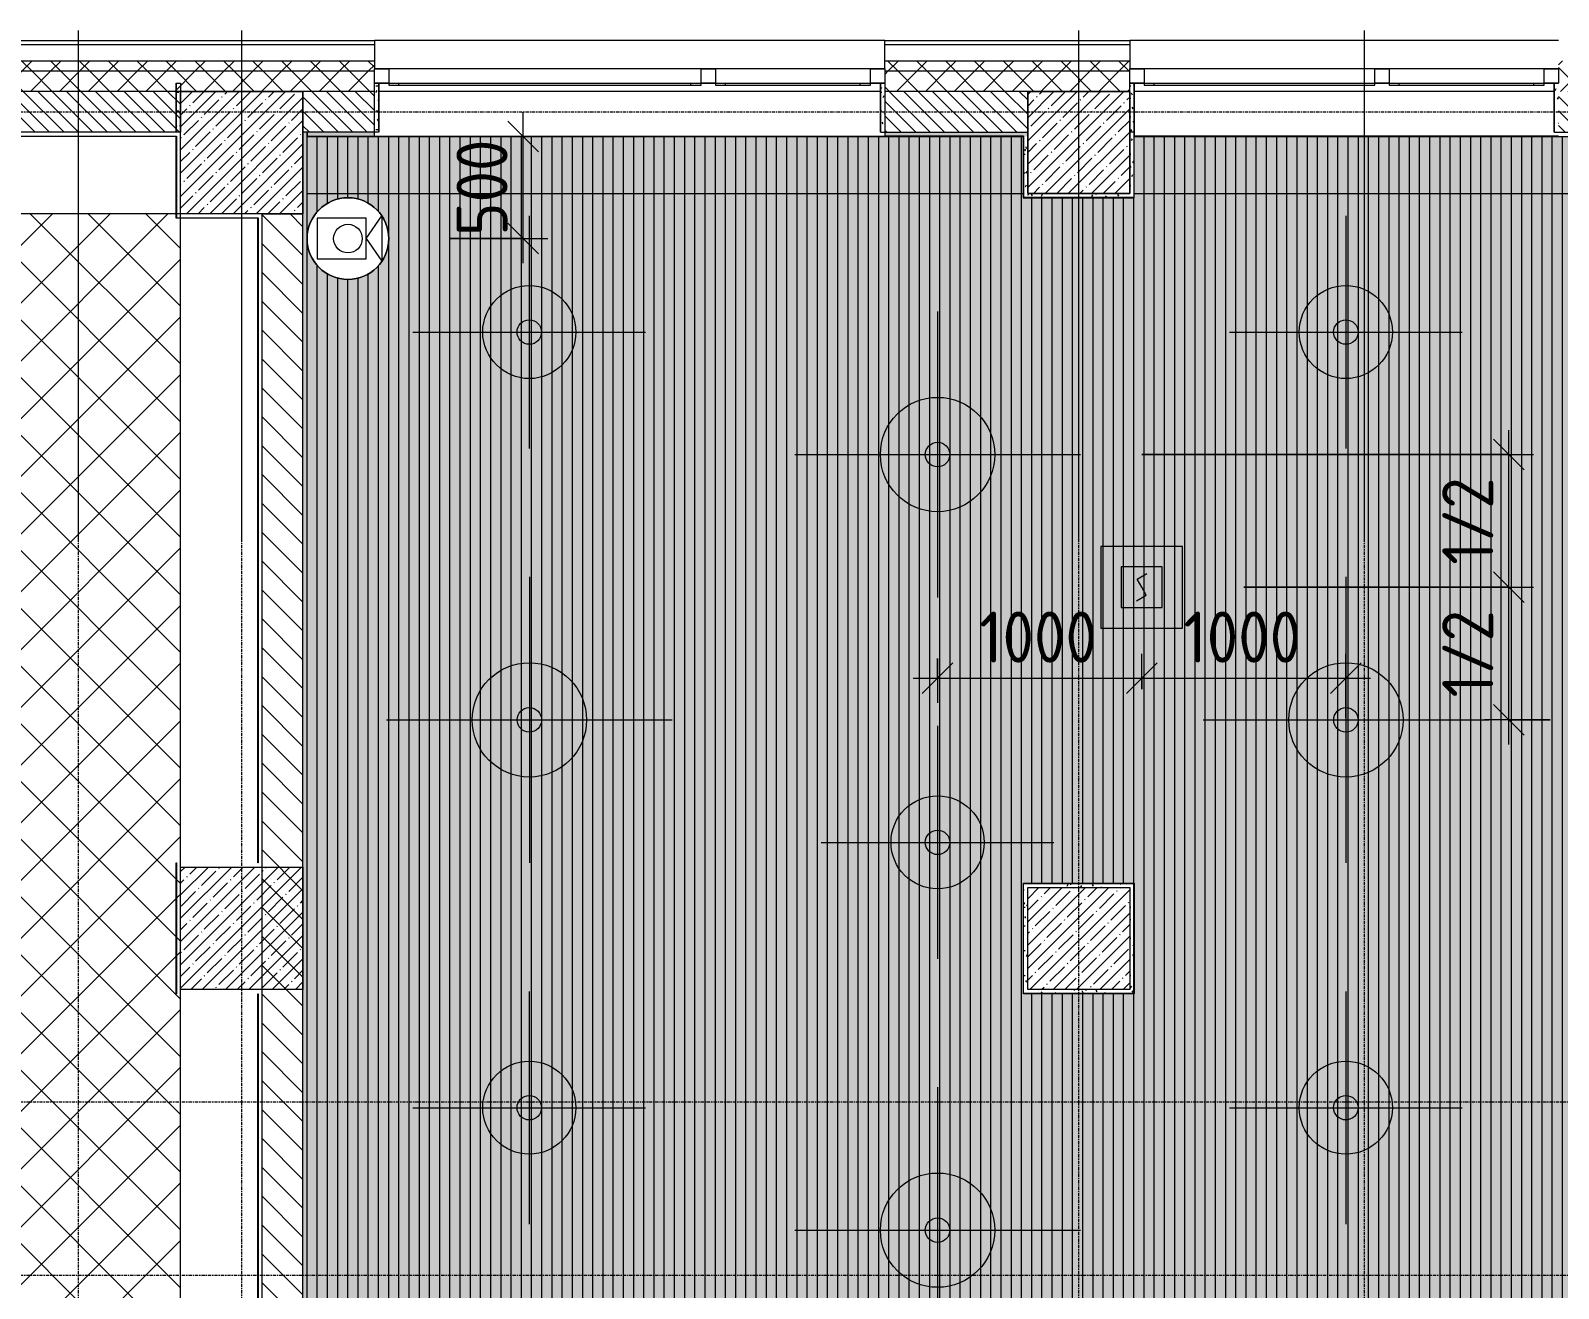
# Model space of a CAD drawing. Header units: millimetres. Extents: x 36059 to 234328, y -8553 to 29000.
# Drawn here: x 65425 to 72910, y 21236 to 27398 of the extents above; entities that cross this region are included whole.
import ezdxf

# ---------------------------------------------------------------- set-up
doc = ezdxf.new("R2010")
doc.units = ezdxf.units.MM
doc.linetypes.add('Осевая', pattern=[31.75, 6.35, -4.7625, 15.875, -4.7625])
for name, color, linetype, lineweight in [('A-ANNO-DIMS', 7, 'Continuous', 9), ('A-ANNO-DIMS-100', 7, 'Continuous', 9), ('A-CLNG-PATT', 7, 'Continuous', 9), ('A-DETL-GENF', 7, 'Continuous', 9), ('A-GLAZ', 7, 'Continuous', 9), ('A-GLAZ-1', 7, 'Continuous', 13), ('A-WALL', 7, 'Continuous', 9), ('I-WALL', 7, 'Continuous', 9), ('Q-SPCQ', 7, 'Continuous', 9), ('S-COLS', 7, 'Continuous', 9), ('Оси', 7, 'Continuous', 9), ('Оси-2', 7, 'Осевая', 9)]:
    doc.layers.add(name, color=color, linetype=linetype, lineweight=lineweight)
for name, color, linetype, lineweight, true_color in [('A-CLNG-1', 7, 'Continuous', 9, 0xeaeaea), ('A-WALL-1', 7, 'Continuous', 9, 0x3c3c3c), ('A-WALL-2', 7, 'Continuous', 9, 0x535353), ('A-WALL-FNSH-1', 7, 'Continuous', 9, 0x3c3c3c), ('E-LITE-EQPM-2', 1, 'Continuous', 9, 0xff0000), ('I-WALL-1', 7, 'Continuous', 9, 0x535353), ('Q-SPCQ-3', 7, 'Continuous', 9, 0x008040), ('Q-SPCQ-4', 1, 'Continuous', 9, 0xff0000), ('S-COLS-1', 9, 'Continuous', 9, 0x808080), ('S-COLS-2', 7, 'Continuous', 9, 0x3c3c3c)]:
    doc.layers.add(name, color=color, linetype=linetype, lineweight=lineweight, true_color=true_color)
doc.layers.add('A-CLNG-PATT-1', color=7, linetype='Continuous', lineweight=9, transparency=1)
doc.styles.add('ISOCPEUR', font='isocpeur.ttf', dxfattribs={"width": 0.9, "height": 250})
doc.dimstyles.new('ISO-2_5_0_9К_БОЛЬШОЙ', dxfattribs={"dimscale": 304.8, "dimtxt": 248.995294, "dimasz": 0.492126, "dimexe": 0.393701, "dimexo": 0.984252, "dimgap": 0, "dimtad": 1, "dimdec": 0, "dimrnd": 10, "dimzin": 0, "dimdsep": 46, "dimtxsty": 'ISOCPEUR', "dimblk1": 'OBLIQUE', "dimblk2": 'OBLIQUE', "dimsah": 1, "dimcen": 0.09, "dimdle": 0.393701, "dimazin": 0, "dimtfac": 1, "dimtdec": 4, "dimtix": 1, "dimtmove": 0, "dimatfit": 3, "dimfxl": 1, "dimtvp": 1, "dimtolj": 1, "dimtzin": 0, "dimarcsym": 2})
pattern_1 = [(45, (0, 0), (-57.02463, 57.02463), []), (45, (57.025, 0), (-57.02463, 57.02463), [100.806, -20.161, 3.353, -16.808])]
pattern_2 = [(45, (0, 0), (-70.71068, 70.71068), []), (135, (0, 0), (-70.71068, -70.71068), [])]
pattern_3 = [(0, (0, 0), (121.92, 30.48), [10.058, -81.382, 10.058, -81.382, -487.68]), (0, (0, 0), (121.92, 30.48), [-182.88, 10.058, -172.822, 10.058, -81.382, -213.36]), (0, (0, 0), (121.92, 30.48), [-457.2, 10.058, -50.902, 10.058, -142.342]), (120, (45.72, 15.24), (-87.356454, 90.345817), [10.058, -81.382, 10.058, -81.382, -487.68]), (120, (45.72, 15.24), (-87.356454, 90.345817), [-182.88, 10.058, -172.822, 10.058, -81.382, -213.36]), (120, (45.72, 15.24), (-87.356454, 90.345817), [-457.2, 10.058, -50.902, 10.058, -142.342]), (240, (60.96, 76.2), (-34.563546, -120.825817), [10.058, -81.382, 10.058, -81.382, -487.68]), (240, (60.96, 76.2), (-34.563546, -120.825817), [-182.88, 10.058, -172.822, 10.058, -81.382, -213.36]), (240, (60.96, 76.2), (-34.563546, -120.825817), [-457.2, 10.058, -50.902, 10.058, -142.342])]

# ---------------------------------------------------------------- blocks, each defined once
blk = doc.blocks.new('BSC_Колонна _Прямоугольная - 500х500-V23-Сводный план потолка 3 этажа в осях 12-23')
at = {"layer": 'S-COLS-1'}
h = blk.add_hatch(dxfattribs=at)
h.set_pattern_fill('FP_32', color=256, style=0, pattern_type=2)
h.set_pattern_definition([(45, (-70560, -22950), (-57.02463, 57.02463), []), (45, (-70502.975, -22950), (-57.02463, 57.02463), [100.806, -20.161, 3.353, -16.808])])
h.paths.add_polyline_path([(-250, -250), (250, -250), (250, 250), (-250, 250)])
at = {"layer": 'S-COLS-2'}
for p, q in [((-250, 250), (250, 250)), ((-250, -250), (-250, 250)), ((250, 250), (250, -250)), ((250, -250), (-250, -250))]:
    blk.add_line(p, q, dxfattribs=at)
blk = doc.blocks.new('120_Окно_СКБ_2Ст - 120_Окно_СКБ_2Ст 2500х2500 _мал створка справа_-23206729-Сводный план потолка 3 этажа в осях 12-23')
at = {"layer": 'A-GLAZ'}
for p, q in [((1250, -5), (-1250, -5)), ((-1250, -75), (1250, -75))]:
    blk.add_line(p, q, dxfattribs=at)
at = {"layer": 'A-GLAZ-1'}
for p, q in [((-1250, -75), (-1250, -5)), ((-1250, -5), (-1180, -5)), ((-1180, -5), (-1180, -75)), ((350, -75), (350, -5)), ((350, -5), (420, -5)), ((420, -5), (420, -75)), ((1180, -75), (1180, -5)), ((1180, -5), (1250, -5)), ((1250, -5), (1250, -75)), ((-1180, -75), (-1250, -75)), ((-1180, -75), (-1180, -85)), ((-1180, -85), (350, -85)), ((-1130, -85), (-1130, -75)), ((300, -85), (300, -75)), ((420, -75), (350, -75)), ((350, -85), (350, -75)), ((420, -75), (420, -85)), ((420, -85), (1180, -85)), ((470, -85), (470, -75)), ((1130, -85), (1130, -75)), ((1250, -75), (1180, -75)), ((1180, -85), (1180, -75))]:
    blk.add_line(p, q, dxfattribs=at)
blk = doc.blocks.new('120_Окно_СКБ_2Ст - 120_Окно_СКБ_2Ст 2100х2400 _мал створка справа_-19092174-Сводный план потолка 3 этажа в осях 12-23')
at = {"layer": 'A-GLAZ'}
for p, q in [((1050, -5), (-1050, -5)), ((-1050, -75), (1050, -75))]:
    blk.add_line(p, q, dxfattribs=at)
at = {"layer": 'A-GLAZ-1'}
for p, q in [((-1050, -75), (-1050, -5)), ((-1050, -5), (-980, -5)), ((-980, -5), (-980, -75)), ((150, -75), (150, -5)), ((150, -5), (220, -5)), ((220, -5), (220, -75)), ((980, -75), (980, -5)), ((980, -5), (1050, -5)), ((1050, -5), (1050, -75)), ((-980, -75), (-1050, -75)), ((-980, -75), (-980, -85)), ((-980, -85), (150, -85)), ((-930, -85), (-930, -75)), ((100, -85), (100, -75)), ((220, -75), (150, -75)), ((150, -85), (150, -75)), ((220, -75), (220, -85)), ((220, -85), (980, -85)), ((270, -85), (270, -75)), ((930, -85), (930, -75)), ((1050, -75), (980, -75)), ((980, -85), (980, -75))]:
    blk.add_line(p, q, dxfattribs=at)
blk = doc.blocks.new('Видеокамера - Желтый-29702086-Сводный план потолка 3 этажа в осях 12-23')
at = {"layer": 'Q-SPCQ-3'}
for p, q in [((89, 100), (-151, 100)), ((-151, 100), (-151, -100)), ((89, 0), (166.6, 110.7)), ((89, -100), (89, 100)), ((166.6, 110.7), (166.6, -110.7)), ((89, 0), (166.6, -110.7)), ((-151, -100), (89, -100))]:
    blk.add_line(p, q, dxfattribs=at)
for radius in [200, 70]:
    blk.add_circle((0, 0), radius, dxfattribs=at)
for start, end in [(0, 180), (180, 360)]:
    blk.add_arc((0, 0), 200, start, end, dxfattribs=at)
blk = doc.blocks.new('Извещатель потолочный - Монтируемые на перекрытии-30383673-Сводный план потолка 3 этажа в осях 12-23')
at = {"layer": 'Q-SPCQ'}
for p, q in [((-300, 300), (-300, -100)), ((100, 300), (-300, 300)), ((100, -100), (100, 300)), ((0, 200), (-200, 200)), ((-200, 200), (-200, 0)), ((-122.5, 139), (-74.9, 166.5)), ((0, 0), (0, 200)), ((-100, 100), (-122.5, 139)), ((-77.5, 61), (-100, 100)), ((-200, 0), (0, 0)), ((-125.1, 33.5), (-77.5, 61)), ((-300, -100), (100, -100))]:
    blk.add_line(p, q, dxfattribs=at)
blk = doc.blocks.new('BOLA Подвесной круглый светильник - Накладной точечный 2-32912754-Сводный план потолка 3 этажа в осях 12-23')
at = {"layer": 'A-DETL-GENF'}
for p, q in [((0, 570), (0, -570)), ((-570, 0), (570, 0))]:
    blk.add_line(p, q, dxfattribs=at)
for radius in [228, 60]:
    blk.add_circle((0, 0), radius, dxfattribs=at)
blk = doc.blocks.new('BOLA Подвесной круглый светильник - 560мм-32913186-Сводный план потолка 3 этажа в осях 12-23')
at = {"layer": 'A-DETL-GENF'}
for p, q in [((0, 700), (0, -700)), ((-700, 0), (700, 0))]:
    blk.add_line(p, q, dxfattribs=at)
for radius in [280, 60]:
    blk.add_circle((0, 0), radius, dxfattribs=at)
blk = doc.blocks.new('DIMBLOCK3-Сводный план потолка 3 этажа в осях 12-23')
at = {"layer": 'A-ANNO-DIMS-100', "lineweight": 20}
for p, q in [((67838.6, 26879), (67763.6, 26954)), ((67838.6, 26879), (67913.6, 26804)), ((67838.6, 26379), (67763.6, 26454)), ((67838.6, 26379), (67913.6, 26304))]:
    blk.add_line(p, q, dxfattribs=at)
at = {"layer": 'A-ANNO-DIMS-100'}
for p, q in [((67838.6, 26259), (67838.6, 26999)), ((68032.6, 26879), (67718.6, 26879)), ((67838.6, 26879), (68032.6, 26879)), ((67480, 26379), (67958.6, 26379)), ((67838.6, 26379), (67480, 26379))]:
    blk.add_line(p, q, dxfattribs=at)
at = {"layer": 'A-ANNO-DIMS-100', "color": 0, "insert": (67512, 26392), "char_height": 250, "width": 568.858, "attachment_point": 1, "rotation": 90, "line_spacing_factor": 1.149209, "style": 'ISOCPEUR'}
blk.add_mtext('500', dxfattribs=at)
blk = doc.blocks.new('_Oblique')
at = {"color": 0, "linetype": 'ByBlock', "lineweight": -2}
blk.add_line((-0.5, -0.5), (0.5, 0.5), dxfattribs=at)
blk = doc.blocks.new('DIMBLOCK84-Сводный план потолка 3 этажа в осях 12-23')
at = {"layer": 'A-ANNO-DIMS-100'}
for p, q in [((70868.6, 24171), (70868.6, 24345)), ((69868.6, 24321), (69868.6, 24105)), ((69868.6, 24225), (69868.6, 24321)), ((69748.6, 24225), (70868.6, 24225)), ((70868.6, 24225), (70868.6, 24171))]:
    blk.add_line(p, q, dxfattribs=at)
at = {"layer": 'A-ANNO-DIMS-100', "lineweight": 20}
for p, q in [((69868.6, 24225), (69943.6, 24300)), ((70868.6, 24225), (70943.6, 24300)), ((69868.6, 24225), (69793.6, 24150)), ((70868.6, 24225), (70793.6, 24150))]:
    blk.add_line(p, q, dxfattribs=at)
at = {"layer": 'A-ANNO-DIMS-100', "color": 0, "insert": (70074.1, 24551.6), "char_height": 250, "width": 706.764, "attachment_point": 1, "line_spacing_factor": 1.149209, "style": 'ISOCPEUR'}
blk.add_mtext('1000', dxfattribs=at)
blk = doc.blocks.new('DIMBLOCK85-Сводный план потолка 3 этажа в осях 12-23')
at = {"layer": 'A-ANNO-DIMS-100'}
for p, q in [((70868.6, 24171), (70868.6, 24345)), ((71869, 24031.1), (71869, 24345)), ((70868.6, 24225), (71989, 24225)), ((70868.6, 24225), (70868.6, 24171)), ((71869, 24225), (71869, 24031.1))]:
    blk.add_line(p, q, dxfattribs=at)
at = {"layer": 'A-ANNO-DIMS-100', "lineweight": 20}
for p, q in [((70868.6, 24225), (70943.6, 24300)), ((71869, 24225), (71944, 24300)), ((70868.6, 24225), (70793.6, 24150)), ((71869, 24225), (71794, 24150))]:
    blk.add_line(p, q, dxfattribs=at)
at = {"layer": 'A-ANNO-DIMS-100', "color": 0, "insert": (71074.3, 24551.6), "char_height": 250, "width": 706.764, "attachment_point": 1, "line_spacing_factor": 1.149209, "style": 'ISOCPEUR'}
blk.add_mtext('1000', dxfattribs=at)
blk = doc.blocks.new('DIMBLOCK86-Сводный план потолка 3 этажа в осях 12-23')
at = {"layer": 'A-ANNO-DIMS-100', "lineweight": 20}
for p, q in [((72667.2, 24671), (72592.2, 24746)), ((72667.2, 24671), (72742.2, 24596)), ((72667.2, 24021), (72592.2, 24096)), ((72667.2, 24021), (72742.2, 23946))]:
    blk.add_line(p, q, dxfattribs=at)
at = {"layer": 'A-ANNO-DIMS-100'}
for p, q in [((71368.6, 24671), (72787.2, 24671)), ((72667.2, 24671), (71368.6, 24671)), ((72667.2, 23901), (72667.2, 24671)), ((72869, 24021), (72547.2, 24021)), ((72667.2, 24021), (72869, 24021))]:
    blk.add_line(p, q, dxfattribs=at)
at = {"layer": 'A-ANNO-DIMS-100', "color": 0, "insert": (72340.6, 24130.5), "char_height": 250, "width": 517.144, "attachment_point": 1, "rotation": 90, "line_spacing_factor": 1.149209, "style": 'ISOCPEUR'}
blk.add_mtext('1/2', dxfattribs=at)
blk = doc.blocks.new('DIMBLOCK87-Сводный план потолка 3 этажа в осях 12-23')
at = {"layer": 'A-ANNO-DIMS-100', "lineweight": 20}
for p, q in [((72667.2, 25321), (72592.2, 25396)), ((72667.2, 25321), (72742.2, 25246)), ((72667.2, 24671), (72592.2, 24746)), ((72667.2, 24671), (72742.2, 24596))]:
    blk.add_line(p, q, dxfattribs=at)
at = {"layer": 'A-ANNO-DIMS-100'}
for p, q in [((72667.2, 24671), (72667.2, 25441)), ((70868.6, 25321), (72787.2, 25321)), ((72667.2, 25321), (70868.6, 25321)), ((71368.6, 24671), (72787.2, 24671)), ((72667.2, 24671), (71368.6, 24671))]:
    blk.add_line(p, q, dxfattribs=at)
at = {"layer": 'A-ANNO-DIMS-100', "color": 0, "insert": (72340.6, 24780.5), "char_height": 250, "width": 517.144, "attachment_point": 1, "rotation": 90, "line_spacing_factor": 1.149209, "style": 'ISOCPEUR'}
blk.add_mtext('1/2', dxfattribs=at)

msp = doc.modelspace()

# ---------------------------------------------------------------- hatches: boundary and pattern name
at = {"layer": 'A-CLNG-PATT'}
h = msp.add_hatch(dxfattribs=at)
h.set_pattern_fill('FP_74', color=256, style=0, pattern_type=2)
h.set_pattern_definition([(90, (76030, 19225), (50, -3e-15), [])])
h.paths.add_polyline_path([(83549, 11571), (83549, 11901), (84459, 11901), (84459, 15071.7), (84344.5, 15129), (84179, 15129), (84179, 15493), (79101, 15493), (79101, 15129), (78559, 15129), (78559, 15493), (74061, 15493), (74061, 15129), (73522, 15129), (73522, 15671), (73883, 15671), (73883, 18579), (73519, 18579), (73519, 19121), (74061, 19121), (74061, 18747), (78559, 18747), (78559, 19121), (79101, 19121), (79101, 18747), (84179, 18747), (84179, 19121), (84520.7, 19121), (84520.7, 22679), (83004, 22679), (83004, 26879), (81171, 26879), (81171, 26579), (80629, 26579), (80629, 26879), (77271, 26879), (77271, 26579), (76729, 26579), (76729, 26879), (74061, 26879), (74061, 26579), (73519, 26579), (73519, 26879), (70831, 26879), (70831, 26579), (70289, 26579), (70289, 26879), (66781, 26879), (66781, 26387.2), (66785.8, 26426.9), (66802.9, 26471.9), (66830.3, 26511.6), (66866.4, 26543.6), (66909.1, 26566), (66955.9, 26577.5), (67004.1, 26577.5), (67050.9, 26566), (67093.6, 26543.6), (67129.7, 26511.6), (67157.1, 26471.9), (67174.2, 26426.9), (67180, 26379), (67174.2, 26331.1), (67157.1, 26286.1), (67129.7, 26246.4), (67093.6, 26214.4), (67050.9, 26192), (67004.1, 26180.5), (66955.9, 26180.5), (66909.1, 26192), (66866.4, 26214.4), (66830.3, 26246.4), (66802.9, 26286.1), (66785.8, 26331.1), (66781, 26370.8), (66781, 13621), (68671, 13621), (68671, 11920), (68744, 11920), (68744, 11940), (70234, 11940), (70234, 11920), (70289, 11920), (70289, 12221), (70831, 12221), (70831, 11920), (73519, 11920), (73519, 12321), (79921, 12321), (79921, 11571), (83395.3, 11571)])
h.paths.add_polyline_path([(67005.1, 13922.5), (66956.9, 13922.5), (66910.1, 13934), (66867.4, 13956.4), (66831.3, 13988.4), (66803.9, 14028.1), (66786.8, 14073.1), (66781, 14121), (66786.8, 14168.9), (66803.9, 14213.9), (66831.3, 14253.6), (66867.4, 14285.6), (66910.1, 14308), (66956.9, 14319.5), (67005.1, 14319.5), (67051.9, 14308), (67094.6, 14285.6), (67130.7, 14253.6), (67158.1, 14213.9), (67175.2, 14168.9), (67181, 14121), (67175.2, 14073.1), (67158.1, 14028.1), (67130.7, 13988.4), (67094.6, 13956.4), (67051.9, 13934)])
h.paths.add_polyline_path([(84283.1, 13922.5), (84234.9, 13922.5), (84188.1, 13934), (84145.4, 13956.4), (84109.3, 13988.4), (84081.9, 14028.1), (84064.8, 14073.1), (84059, 14121), (84064.8, 14168.9), (84081.9, 14213.9), (84109.3, 14253.6), (84145.4, 14285.6), (84188.1, 14308), (84234.9, 14319.5), (84283.1, 14319.5), (84329.9, 14308), (84372.6, 14285.6), (84408.7, 14253.6), (84436.1, 14213.9), (84453.2, 14168.9), (84459, 14121), (84453.2, 14073.1), (84436.1, 14028.1), (84408.7, 13988.4), (84372.6, 13956.4), (84329.9, 13934), (84283.6, 13922.6)])
h.paths.add_polyline_path([(70292.4, 15130), (70290, 15130), (70290, 15670), (70830, 15670), (70830, 15130), (70310, 15130)])
h.paths.add_polyline_path([(70290, 20630), (70290, 21170), (70830, 21170), (70830, 20630), (70310, 20630)])
h.paths.add_polyline_path([(80630, 22680), (80630, 23220), (81170, 23220), (81170, 22680), (80650, 22680)])
h.paths.add_polyline_path([(77250, 22680), (76730, 22680), (76730, 23220), (77270, 23220), (77270, 22680)])
h.paths.add_polyline_path([(73932.1, 22680), (73520, 22680), (73520, 23220), (74060, 23220), (74060, 22680), (74040, 22680)])
h.paths.add_polyline_path([(70292.4, 22680), (70290, 22680), (70290, 23220), (70830, 23220), (70830, 22680), (70310, 22680)])
h.paths.add_polyline_path([(82828.1, 26180.5), (82779.9, 26180.5), (82733.1, 26192), (82690.4, 26214.4), (82654.3, 26246.4), (82626.9, 26286.1), (82609.8, 26331.1), (82604, 26379), (82609.8, 26426.9), (82626.9, 26471.9), (82654.3, 26511.6), (82690.4, 26543.6), (82733.1, 26566), (82779.9, 26577.5), (82828.1, 26577.5), (82874.9, 26566), (82917.6, 26543.6), (82953.7, 26511.6), (82981.1, 26471.9), (82998.2, 26426.9), (83004, 26379), (82998.2, 26331.1), (82981.1, 26286.1), (82953.7, 26246.4), (82917.6, 26214.4), (82874.9, 26192)])
h = msp.add_hatch(dxfattribs=at)
h.set_pattern_fill('FP_69', color=256, style=0, pattern_type=2)
h.set_pattern_definition([(45, (0, 0), (-141.42136, 141.42136), []), (135, (0, 0), (-141.42136, -141.42136), [])])
h.paths.add_polyline_path([(65769.3, 12300), (66160, 12300), (66160, 12471), (66157.7, 12452.1), (66139, 12404.7), (66113.2, 12367.4), (66076, 12334.8), (66034.4, 12313), (65987.6, 12301.5), (65939.4, 12301.5), (65892.6, 12313), (65849.9, 12335.4), (65813.4, 12368), (65786.4, 12407.1), (65769.3, 12452.1), (65763.9, 12503.4), (65769.3, 12547.9), (65786.4, 12592.9), (65813.8, 12632.6), (65849.9, 12664.6), (65892.6, 12687), (65939.4, 12698.5), (65987.6, 12698.5), (66034.4, 12687), (66077.1, 12664.6), (66113.2, 12632.6), (66140.6, 12592.9), (66157.7, 12547.9), (66160, 12529), (66159.4, 26500), (42760, 26500), (42760, 12300), (65763.5, 12300)])
h.paths.add_polyline_path([(61160, 14457), (60960, 14457), (60960, 14657), (61160, 14657)])
h.paths.add_polyline_path([(61960, 14457), (61960, 14657), (62160, 14657), (62160, 14457)])
h.paths.add_polyline_path([(55160, 14457), (54960, 14457), (54960, 14657), (55160, 14657)])
h.paths.add_polyline_path([(53960, 14457), (53960, 14657), (54160, 14657), (54160, 14457)])
h.paths.add_polyline_path([(42955.9, 26084.5), (42909.1, 26096), (42866.4, 26118.4), (42830.3, 26150.4), (42802.9, 26190.1), (42785.8, 26235.1), (42780, 26283), (42785.8, 26330.9), (42802.9, 26375.9), (42830.3, 26415.6), (42866.4, 26447.6), (42909.1, 26470), (42955.9, 26481.5), (43004.1, 26481.5), (43050.9, 26470), (43093.6, 26447.6), (43129.7, 26415.6), (43157.1, 26375.9), (43174.2, 26330.9), (43180, 26283), (43174.2, 26235.1), (43157.1, 26190.1), (43129.7, 26150.4), (43093.6, 26118.4), (43050.9, 26096), (43004.1, 26084.5)])
at = {"layer": 'A-CLNG-PATT-1'}
h = msp.add_hatch(color=256, dxfattribs=at)
h.paths.add_polyline_path([(83548, 11571), (83548, 11901), (84458, 11901), (84458, 14112.8), (84453.2, 14073.1), (84436.1, 14028.1), (84408.7, 13988.4), (84372.6, 13956.4), (84329.9, 13934), (84282.7, 13922.5), (84234.9, 13922.5), (84188.1, 13934), (84145.4, 13956.4), (84109.3, 13988.4), (84081.9, 14028.1), (84064.8, 14073.1), (84059, 14121), (84064.8, 14168.9), (84081.9, 14213.9), (84109.3, 14253.6), (84145.4, 14285.6), (84188.1, 14308), (84234.9, 14319.5), (84283.1, 14319.5), (84329.9, 14308), (84372.6, 14285.6), (84408.7, 14253.6), (84436.1, 14213.9), (84453.2, 14168.9), (84458, 14129.2), (84458, 15072.2), (84344.5, 15129), (84178, 15129), (84178, 15493), (79100, 15493), (79100, 15129), (78558, 15129), (78558, 15493), (74060, 15493), (74060, 15129), (73521, 15129), (73521, 15671), (73882, 15671), (73882, 18579), (73518, 18579), (73518, 19121), (74060, 19120), (74060, 18747), (78558, 18747), (78558, 19121), (79100, 19120), (79100, 18747), (84178, 18747), (84178, 19121), (84520.7, 19121), (84520.7, 22679), (83003, 22679), (83003, 26370.8), (82998.2, 26331.1), (82981.1, 26286.1), (82953.7, 26246.4), (82917.6, 26214.4), (82874.9, 26192), (82828.1, 26180.5), (82779.9, 26180.5), (82733.1, 26192), (82690.4, 26214.4), (82654.3, 26246.4), (82626.9, 26286.1), (82609.8, 26331.1), (82604, 26379), (82609.8, 26426.9), (82626.9, 26471.9), (82654.3, 26511.6), (82690.4, 26543.6), (82733.1, 26566), (82779.9, 26577.5), (82828.1, 26577.5), (82874.9, 26566), (82917.6, 26543.6), (82953.7, 26511.6), (82981.1, 26471.9), (82998.2, 26426.9), (83003, 26387.2), (83003, 26879), (81170, 26879), (81170, 26579), (80628, 26579), (80628, 26879), (77270, 26879), (77270, 26579), (76728, 26579), (76728, 26879), (74060, 26879), (74060, 26579), (73518, 26579), (73518, 26879), (70830, 26879), (70830, 26579), (70288, 26579), (70288, 26879), (66780, 26879), (66780, 13621), (68670, 13620), (68670, 11920), (68744, 11921), (68744, 11940), (70234, 11940), (70234, 11920), (70288, 11920), (70288, 12221), (70830, 12220), (70830, 11920), (73518, 11920), (73518, 12321), (79920, 12320), (79920, 11571), (83395.3, 11571)])
h.paths.add_polyline_path([(67005.1, 13922.5), (66956.9, 13922.5), (66910.1, 13934), (66867.4, 13956.4), (66831.3, 13988.4), (66803.9, 14028.1), (66786.8, 14073.1), (66781, 14121), (66786.8, 14168.9), (66803.9, 14213.9), (66831.3, 14253.6), (66867.4, 14285.6), (66910.1, 14308), (66956.9, 14319.5), (67005.1, 14319.5), (67051.9, 14308), (67094.6, 14285.6), (67130.7, 14253.6), (67158.1, 14213.9), (67175.2, 14168.9), (67181, 14121), (67175.2, 14073.1), (67158.1, 14028.1), (67130.7, 13988.4), (67094.6, 13956.4), (67051.9, 13934)])
h.paths.add_polyline_path([(70830, 15130), (70289, 15130), (70290, 15670), (70830, 15669.8), (70830, 15150)])
h.paths.add_polyline_path([(70830, 20630), (70289, 20630), (70290, 21170), (70830, 21169.2), (70830, 20650)])
h.paths.add_polyline_path([(81169, 22680), (80629, 22680), (80630, 23220), (81170, 23219.7), (81170, 22680)])
h.paths.add_polyline_path([(77269, 22680), (76729, 22680), (76730, 23220), (77270, 23219.8), (77270, 22680)])
h.paths.add_polyline_path([(73540, 22680), (73519, 22680), (73520, 23220), (74060, 23220), (74059, 22680), (73932.1, 22680)])
h.paths.add_polyline_path([(70290, 22680), (70289, 22680), (70290, 23220), (70830, 23220), (70829, 22680), (70292.4, 22680)])
h.paths.add_polyline_path([(67004.1, 26180.5), (66955.9, 26180.5), (66909.1, 26192), (66866.4, 26214.4), (66830.3, 26246.4), (66802.9, 26286.1), (66785.8, 26331.1), (66780, 26379), (66785.8, 26426.9), (66802.9, 26471.9), (66830.3, 26511.6), (66866.4, 26543.6), (66909.1, 26566), (66955.9, 26577.5), (67004.1, 26577.5), (67050.9, 26566), (67093.6, 26543.6), (67129.7, 26511.6), (67157.1, 26471.9), (67174.2, 26426.9), (67180, 26379), (67174.2, 26331.1), (67157.1, 26286.1), (67129.7, 26246.4), (67093.6, 26214.4), (67050.9, 26192), (67016.7, 26183.6)])
at = {"layer": 'A-WALL'}
h = msp.add_hatch(dxfattribs=at)
h.set_pattern_fill('FP_20', color=256, style=0, pattern_type=2)
h.set_pattern_definition(pattern_2)
h.paths.add_polyline_path([(84520.7, 27200), (84520.7, 27250), (80350, 27250), (80350, 27200), (83395.3, 27200)])
h.paths.add_polyline_path([(77250, 27200), (77250, 27250), (76350, 27250), (76350, 27200)])
h.paths.add_polyline_path([(74250, 27200), (74250, 27250), (72910, 27250), (72910, 27200), (73204.2, 27200)])
h.paths.add_polyline_path([(70292.4, 27200), (70810, 27200), (70810, 27250), (69610, 27250), (69610, 27200)])
h.paths.add_polyline_path([(67110, 27200), (67110, 27250), (62860, 27250), (62860, 27200), (65924.8, 27200)])
h.paths.add_polyline_path([(61960, 27200), (61960, 27250), (59860, 27250), (59860, 27200), (61557.2, 27200)])
h.paths.add_polyline_path([(58960, 27200), (58960, 27250), (57860, 27250), (57860, 27200)])
h.paths.add_polyline_path([(54760, 27200), (54760, 27250), (53260, 27250), (53260, 27200)])
h.paths.add_polyline_path([(50760, 27200), (50760, 27250), (49660.3, 27250), (49660.3, 27200), (49910.2, 27200)])
h.paths.add_polyline_path([(48760.3, 27200), (48760.3, 27250), (47660, 27250), (47660, 27200)])
h.paths.add_polyline_path([(44560, 27200), (44560, 27250), (42060, 27250), (42060, 27200), (44086.7, 27200)])
h = msp.add_hatch(dxfattribs=at)
h.set_pattern_fill('FP_20', color=256, style=0, pattern_type=2)
h.set_pattern_definition(pattern_2)
h.paths.add_polyline_path([(84520.7, 27100), (84520.7, 27200), (80350, 27200), (80350, 27100), (83395.3, 27100)])
h.paths.add_polyline_path([(76350, 27100), (77250, 27100), (77250, 27200), (76350, 27200), (76350, 27140)])
h.paths.add_polyline_path([(74250, 27100), (74250, 27200), (72910, 27200), (72910, 27100), (73204.2, 27100)])
h.paths.add_polyline_path([(70810, 27100), (70810, 27200), (69610, 27200), (69610, 27100), (70292.4, 27100)])
h.paths.add_polyline_path([(67110, 27100), (67110, 27200), (62860, 27200), (62860, 27100), (65924.8, 27100)])
h.paths.add_polyline_path([(61960, 27100), (61960, 27200), (59860, 27200), (59860, 27100), (61557.2, 27100)])
h.paths.add_polyline_path([(58960, 27100), (58960, 27200), (57860, 27200), (57860, 27100)])
h.paths.add_polyline_path([(54760, 27100), (54760, 27200), (53260, 27200), (53260, 27100)])
h.paths.add_polyline_path([(50760, 27100), (50760, 27200), (49660.3, 27200), (49660.3, 27100), (49910.2, 27100)])
h.paths.add_polyline_path([(48760.3, 27100), (48760.3, 27200), (47660, 27200), (47660, 27100)])
h.paths.add_polyline_path([(44560, 27100), (44560, 27200), (42160, 27200), (42160, 27100), (44086.7, 27100)])
h = msp.add_hatch(dxfattribs=at)
h.set_pattern_fill('FP_19', color=256, style=0, pattern_type=2)
h.set_pattern_definition([(135, (0, 0), (-35.35534, -35.35534), [])])
h.paths.add_polyline_path([(84200, 26900), (84200, 27100), (81150, 27100), (81150, 26900), (83395.3, 26900)])
h.paths.add_polyline_path([(80350, 26900), (80650, 26900), (80650, 27100), (80350, 27100)])
h.paths.add_polyline_path([(76350, 26900), (76750, 26900), (76750, 27100), (76350, 27100), (76350, 27055.4)])
h.paths.add_polyline_path([(74060, 26900), (74250, 26900), (74250, 27100), (74040, 27100), (74040, 26900)])
h.paths.add_polyline_path([(73540, 26900), (73540, 27100), (72910, 27100), (72910, 26900), (73204.2, 26900)])
h.paths.add_polyline_path([(70292.4, 26900), (70310, 26900), (70310, 27100), (69610, 27100), (69610, 26900)])
h.paths.add_polyline_path([(67110, 26900), (67110, 27100), (66760, 27100), (66760, 26900), (66781, 26900)])
h.paths.add_polyline_path([(65924.8, 26900), (66160, 26900), (66160, 27100), (62860, 27100), (62860, 26900), (64468.9, 26900)])
h.paths.add_polyline_path([(61960, 26900), (61960, 27100), (60760, 27100), (60760, 26900), (61557.2, 26900)])
h.paths.add_polyline_path([(60160, 26900), (60160, 27100), (59860, 27100), (59860, 26900)])
h.paths.add_polyline_path([(58960, 26900), (58960, 27100), (57860, 27100), (57860, 26900)])
h.paths.add_polyline_path([(54160, 26900), (54160, 27100), (53260, 27100), (53260, 26900)])
h.paths.add_polyline_path([(50760, 26900), (50760, 27100), (49660.3, 27100), (49660.3, 26900), (49910.2, 26900)])
h.paths.add_polyline_path([(48760, 26900), (48760.3, 26900), (48760, 27100)])
h.paths.add_polyline_path([(48160, 26900), (48160, 27100), (47660, 27100), (47660, 26900)])
h.paths.add_polyline_path([(44560, 26900), (44560, 27100), (42760, 27100), (42760, 26900), (44086.7, 26900)])
at = {"layer": 'I-WALL'}
h = msp.add_hatch(dxfattribs=at)
h.set_pattern_fill('FP_65', color=256, style=0, pattern_type=2)
h.set_pattern_definition(pattern_3)
h.paths.add_polyline_path([(66160, 26900), (66160, 27140), (66140, 27140), (66140, 26900)])
h = msp.add_hatch(dxfattribs=at)
h.set_pattern_fill('FP_65', color=256, style=0, pattern_type=2)
h.set_pattern_definition(pattern_3)
h.paths.add_polyline_path([(67130, 26900), (67130, 27140), (67110, 27140), (67110, 26900)])
h = msp.add_hatch(dxfattribs=at)
h.set_pattern_fill('FP_65', color=256, style=0, pattern_type=2)
h.set_pattern_definition(pattern_3)
h.paths.add_polyline_path([(69610, 26900), (69610, 27140), (69590, 27140), (69590, 26900)])
h = msp.add_hatch(dxfattribs=at)
h.set_pattern_fill('FP_65', color=256, style=0, pattern_type=2)
h.set_pattern_definition(pattern_3)
h.paths.add_polyline_path([(70830, 26900), (70830, 27140), (70810, 27140), (70810, 26900)])
h = msp.add_hatch(dxfattribs=at)
h.set_pattern_fill('FP_65', color=256, style=0, pattern_type=2)
h.set_pattern_definition(pattern_3)
h.paths.add_polyline_path([(72910, 26900), (72910, 27140), (72890, 27140), (72890, 26900)])
h = msp.add_hatch(dxfattribs=at)
h.set_pattern_fill('FP_65', color=256, style=0, pattern_type=2)
h.set_pattern_definition(pattern_3)
h.paths.add_polyline_path([(66760, 13620), (66780, 13621), (66780, 26900), (66760, 26900), (66760, 13638.6)])
h = msp.add_hatch(dxfattribs=at)
h.set_pattern_fill('FP_65', color=256, style=0, pattern_type=2)
h.set_pattern_definition(pattern_3)
h.paths.add_polyline_path([(70290, 26880), (70310, 26880), (70310, 26900), (69610, 26900), (69610, 26880)])
h.paths.add_polyline_path([(66780, 26880), (67110, 26880), (67110, 26900), (66780, 26900)])
h = msp.add_hatch(dxfattribs=at)
h.set_pattern_fill('FP_65', color=256, style=0, pattern_type=2)
h.set_pattern_definition(pattern_3)
h.paths.add_polyline_path([(70292.4, 26580), (70310, 26580), (70310, 26880), (70290, 26879), (70290, 26580)])
h = msp.add_hatch(dxfattribs=at)
h.set_pattern_fill('FP_65', color=256, style=0, pattern_type=2)
h.set_pattern_definition(pattern_3)
h.paths.add_polyline_path([(70830, 26600), (70830, 26900), (70810, 26900), (70810, 26600)])
h = msp.add_hatch(dxfattribs=at)
h.set_pattern_fill('FP_65', color=256, style=0, pattern_type=2)
h.set_pattern_definition(pattern_3)
h.paths.add_polyline_path([(70830, 26580), (70830, 26600), (70310, 26600), (70310, 26580)])
h = msp.add_hatch(dxfattribs=at)
h.set_pattern_fill('FP_21', color=256, style=0, pattern_type=2)
h.set_pattern_definition([(135, (0, 0), (-70.71068, -70.71068), [])])
h.paths.add_polyline_path([(66652.7, 12320), (66760, 12320), (66760, 16700), (66560, 16700), (66560, 12320)])
h.paths.add_polyline_path([(66760, 17300), (66760, 26500), (66560, 26500), (66560, 17300), (66702.9, 17300)])
h = msp.add_hatch(dxfattribs=at)
h.set_pattern_fill('FP_65', color=256, style=0, pattern_type=2)
h.set_pattern_definition(pattern_3)
h.paths.add_polyline_path([(70292.4, 23200), (70830, 23200), (70830, 23220), (70290, 23220), (70290, 23200)])
h = msp.add_hatch(dxfattribs=at)
h.set_pattern_fill('FP_65', color=256, style=0, pattern_type=2)
h.set_pattern_definition(pattern_3)
h.paths.add_polyline_path([(70310, 22680), (70310, 23200), (70290, 23200), (70290, 22680), (70292.4, 22680)])
h = msp.add_hatch(dxfattribs=at)
h.set_pattern_fill('FP_65', color=256, style=0, pattern_type=2)
h.set_pattern_definition(pattern_3)
h.paths.add_polyline_path([(70830, 22700), (70830, 23200), (70810, 23200), (70810, 22700)])
h = msp.add_hatch(dxfattribs=at)
h.set_pattern_fill('FP_65', color=256, style=0, pattern_type=2)
h.set_pattern_definition(pattern_3)
h.paths.add_polyline_path([(70830, 22680), (70830, 22700), (70310, 22700), (70310, 22680), (70810, 22680)])
at = {"layer": 'S-COLS-1'}
h = msp.add_hatch(dxfattribs=at)
h.set_pattern_fill('FP_17', color=256, style=0, pattern_type=2)
h.set_pattern_definition(pattern_1)
h.paths.add_polyline_path([(66160, 26500), (66760, 26500), (66760, 27100), (66160, 27100), (66160, 26900)])
h = msp.add_hatch(dxfattribs=at)
h.set_pattern_fill('FP_17', color=256, style=0, pattern_type=2)
h.set_pattern_definition(pattern_1)
h.paths.add_polyline_path([(70310, 26600), (70810, 26600), (70810, 27100), (70310, 27100), (70310, 26900)])
h = msp.add_hatch(dxfattribs=at)
h.set_pattern_fill('FP_17', color=256, style=0, pattern_type=2)
h.set_pattern_definition(pattern_1)
h.paths.add_polyline_path([(66160, 22700), (66760, 22700), (66760, 23300), (66160, 23300)])

# ---------------------------------------------------------------- linework, layer by layer
at = {"layer": 'A-CLNG-1'}
for p, q in [((66780, 26879), (70289, 26879)), ((66781, 26387.2), (66781, 26879)), ((70288, 26879), (70288, 26579)), ((70830, 26879), (70830, 26580)), ((70830, 26879), (73519, 26879)), ((70831, 26579), (70831, 26879)), ((70288, 26579), (70830, 26579)), ((66160, 26500), (42781, 26500)), ((66160, 26480), (66160, 26500)), ((66160, 12529), (66160, 26479)), ((66781, 13621), (66781, 26370.8)), ((70290, 23220), (70829, 23220)), ((70830, 23220), (70830, 22680.2)), ((70829, 22680), (70290, 22680))]:
    msp.add_line(p, q, dxfattribs=at)
at = {"layer": 'A-WALL'}
for p, q in [((62860, 27330), (67110, 27330)), ((69610, 27330), (70810, 27330)), ((62860, 27250), (67110, 27250)), ((69610, 27250), (70810, 27250)), ((62860, 27200), (67110, 27200)), ((69610, 27200), (70810, 27200)), ((66160, 27100), (66160, 26900)), ((66760, 17300), (66760, 27100)), ((67130, 26900), (66760, 26900)), ((69590, 26900), (70310, 26900)), ((70290, 26880), (69610, 26880)), ((70290, 26880), (70290, 26580)), ((72890, 26900), (73540, 26900)), ((66560, 26500), (66760, 26500))]:
    msp.add_line(p, q, dxfattribs=at)
at = {"layer": 'A-WALL-1'}
for p, q in [((67110, 27330), (67110, 27210)), ((69610, 27210), (69610, 27330)), ((70810, 27330), (70810, 27210)), ((67110, 27100), (62860, 27100)), ((66140, 26900), (66140, 27140)), ((66140, 27140), (66160, 27140)), ((66160, 27140), (66160, 26900)), ((67110, 26880), (67110, 27140)), ((67130, 27140), (67130, 26900)), ((69590, 26900), (69590, 27140)), ((69610, 27140), (69610, 26880)), ((70810, 27100), (69610, 27100)), ((70310, 27100), (70310, 26600)), ((70810, 26900), (70810, 27140)), ((70830, 27140), (70830, 26900)), ((72890, 26900), (72890, 27140)), ((66160, 26900), (62840, 26900)), ((66781, 26880), (66780, 26880)), ((70810, 26600), (70810, 26900)), ((70830, 26900), (70810, 26900)), ((70830, 26900), (70830, 26879)), ((70830, 26580), (70290, 26580)), ((70310, 26600), (70810, 26600)), ((66560, 17300), (66560, 26500)), ((70290, 22680), (70290, 23220)), ((70829, 23220), (70830, 23220)), ((70830, 22680), (70829, 22680)), ((70830, 22680.2), (70830, 22680))]:
    msp.add_line(p, q, dxfattribs=at)
at = {"layer": 'A-WALL-2'}
for p, q in [((69610, 27350), (67110, 27350)), ((72910, 27350), (70810, 27350)), ((69590, 27100), (67130, 27100)), ((72890, 27100), (70830, 27100))]:
    msp.add_line(p, q, dxfattribs=at)
at = {"layer": 'A-WALL-FNSH-1'}
for p, q in [((62860, 27350), (67110, 27350)), ((67110, 27350), (67110, 27330)), ((69610, 27330), (69610, 27350)), ((69610, 27350), (70810, 27350)), ((70810, 27350), (70810, 27330)), ((66139, 26900), (66139, 27140)), ((66139, 27140), (66140, 27140)), ((67131, 27140), (67131, 26900)), ((69589, 26900), (69589, 27140)), ((70831, 27140), (70831, 26900)), ((72889, 26900), (72889, 27140)), ((62860, 26880), (66140, 26880)), ((66140, 26879), (62860, 26879)), ((66139, 26479), (66139, 26879.5)), ((66139, 26879.5), (66140, 26879.5)), ((66140, 26880), (66140, 26480)), ((66780, 13621), (66780, 26900)), ((66781, 26900), (66781, 26880)), ((66781, 26880), (67110, 26880)), ((67110, 26880), (67110, 26879)), ((67131, 26900), (67130, 26900)), ((69590, 26900), (69589, 26900)), ((69610, 26879), (69610, 26880)), ((70289, 26579), (70289, 26879)), ((70831, 26900), (70830, 26900)), ((70831, 26900), (70831, 26880)), ((72890, 26900), (72889, 26900)), ((70831, 26579), (70830, 26579)), ((66539, 26479), (66139, 26479)), ((66140, 26480), (66540, 26480)), ((66539, 23320), (66539, 26479)), ((66540, 26480), (66540, 23320)), ((66781, 26387.2), (66781, 26370.8)), ((66139, 22679), (66139, 23320)), ((66139, 23320), (66140, 23320)), ((66140, 23320), (66140, 22679)), ((66540, 23320), (66539, 23320)), ((70289, 23221), (70831, 23221)), ((70289, 22679), (70289, 23221)), ((70831, 23221), (70831, 22679)), ((66140, 22679), (66139, 22679)), ((66539, 17320), (66539, 22679)), ((66539, 22679), (66540, 22679)), ((66540, 22679), (66540, 17320)), ((70831, 22679), (70289, 22679))]:
    msp.add_line(p, q, dxfattribs=at)
at = {"layer": 'I-WALL-1'}
for p, q in [((67110, 26880), (69610, 26880)), ((72910, 26880), (70830, 26880)), ((70831, 26880), (70831, 26879)), ((66781, 26600), (66936.7, 26600)), ((66937.7, 26600), (66951.5, 26600)), ((66952.5, 26600), (67013.2, 26600)), ((67014.2, 26600), (67047.6, 26600)), ((67048.6, 26600), (70042.4, 26600)), ((70043.4, 26600), (70288, 26600)), ((70831, 26600), (71018.2, 26600)), ((71019.2, 26600), (73518, 26600))]:
    msp.add_line(p, q, dxfattribs=at)
at = {"layer": 'S-COLS'}
for p, q in [((66160, 26900), (66160, 27100)), ((66760, 27100), (66760, 26900)), ((70310, 26900), (70310, 27100)), ((66760, 26500), (66560, 26500))]:
    msp.add_line(p, q, dxfattribs=at)
at = {"layer": 'S-COLS-2'}
for p, q in [((66160, 27100), (66760, 27100)), ((70310, 27100), (70810, 27100)), ((70810, 27100), (70810, 26600)), ((66160, 26500), (66160, 26900)), ((66760, 26900), (66760, 26500)), ((70310, 26600), (70310, 26900)), ((70810, 26600), (70310, 26600)), ((66560, 26500), (66160, 26500)), ((66160, 22700), (66160, 23300)), ((66160, 23300), (66760, 23300)), ((66760, 23300), (66760, 22700)), ((66760, 22700), (66160, 22700))]:
    msp.add_line(p, q, dxfattribs=at)
at = {"layer": 'Оси'}
for p, q in [((65660, 24898.1), (65660, 27398.1)), ((66460, 24898.1), (66460, 27398.1)), ((70560, 24898.1), (70560, 27398.1)), ((71960, 24898.1), (71960, 27398.1))]:
    msp.add_line(p, q, dxfattribs=at)
at = {"layer": 'Оси-2'}
for p, q in [((39359.2, 27000), (82200, 27000)), ((65660, 593.7), (65660, 24898.1)), ((66460, 593.7), (66460, 24898.1)), ((70560, 593.7), (70560, 24898.1)), ((71960, 593.7), (71960, 24898.1)), ((39359.2, 22150), (82200, 22150)), ((39359.2, 21300), (82200, 21300))]:
    msp.add_line(p, q, dxfattribs=at)

# ---------------------------------------------------------------- block references
at = {"layer": 'A-GLAZ'}
for name, p in [('120_Окно_СКБ_2Ст - 120_Окно_СКБ_2Ст 2500х2500 _мал створка справа_-23206729-Сводный план потолка 3 этажа в осях 12-23', (68360, 27215)), ('120_Окно_СКБ_2Ст - 120_Окно_СКБ_2Ст 2100х2400 _мал створка справа_-19092174-Сводный план потолка 3 этажа в осях 12-23', (71860, 27215))]:
    msp.add_blockref(name, p, dxfattribs=at)
at = {"layer": 'E-LITE-EQPM-2'}
for name, p in [('BOLA Подвесной круглый светильник - Накладной точечный 2-32912754-Сводный план потолка 3 этажа в осях 12-23', (67868.6, 25921)), ('BOLA Подвесной круглый светильник - Накладной точечный 2-32912754-Сводный план потолка 3 этажа в осях 12-23', (71868.6, 25921)), ('BOLA Подвесной круглый светильник - 560мм-32913186-Сводный план потолка 3 этажа в осях 12-23', (69868.6, 25321)), ('BOLA Подвесной круглый светильник - 560мм-32913186-Сводный план потолка 3 этажа в осях 12-23', (67869, 24021)), ('BOLA Подвесной круглый светильник - 560мм-32913186-Сводный план потолка 3 этажа в осях 12-23', (71869, 24021)), ('BOLA Подвесной круглый светильник - Накладной точечный 2-32912754-Сводный план потолка 3 этажа в осях 12-23', (69868.6, 23421)), ('BOLA Подвесной круглый светильник - Накладной точечный 2-32912754-Сводный план потолка 3 этажа в осях 12-23', (67868.6, 22121)), ('BOLA Подвесной круглый светильник - Накладной точечный 2-32912754-Сводный план потолка 3 этажа в осях 12-23', (71868.6, 22121)), ('BOLA Подвесной круглый светильник - 560мм-32913186-Сводный план потолка 3 этажа в осях 12-23', (69868.6, 21521))]:
    msp.add_blockref(name, p, dxfattribs=at)
at = {"layer": 'Q-SPCQ-3'}
msp.add_blockref('Видеокамера - Желтый-29702086-Сводный план потолка 3 этажа в осях 12-23', (66980, 26379), dxfattribs=at)
at = {"layer": 'Q-SPCQ-4'}
msp.add_blockref('Извещатель потолочный - Монтируемые на перекрытии-30383673-Сводный план потолка 3 этажа в осях 12-23', (70968.6, 24571), dxfattribs=at)
at = {"layer": 'S-COLS'}
msp.add_blockref('BSC_Колонна _Прямоугольная - 500х500-V23-Сводный план потолка 3 этажа в осях 12-23', (70560, 22950), dxfattribs=at)

# ---------------------------------------------------------------- dimensions: what is measured, and where the dimension line sits
at = {"layer": 'A-ANNO-DIMS'}
dim = msp.add_linear_dim(base=(67838.6, 26879), p1=(67180, 26379), p2=(67732.6, 26879), angle=90, dimstyle='ISO-2_5_0_9К_БОЛЬШОЙ', override={"dimpost": '<>', "dimfxl": 745.197821}, dxfattribs=at)
dim.commit()
dim.dimension.update_dxf_attribs({"geometry": 'DIMBLOCK3-Сводный план потолка 3 этажа в осях 12-23', "text_midpoint": (67713.6, 26629)})
for base, p1, p2, override, picture, middle in [((72667.2, 25321), (71068.6, 24671), (70568.6, 25321), {"dimpost": '<>', "dimfxl": 820.060973}, 'DIMBLOCK87-Сводный план потолка 3 этажа в осях 12-23', (72542.2, 24996)), ((72667.2, 24671), (72569, 24021), (71068.6, 24671), {"dimpost": '<>', "dimfxl": 1635.150703}, 'DIMBLOCK86-Сводный план потолка 3 этажа в осях 12-23', (72542.2, 24346))]:
    dim = msp.add_linear_dim(base=base, p1=p1, p2=p2, angle=90, text='1/2', dimstyle='ISO-2_5_0_9К_БОЛЬШОЙ', override=override, dxfattribs=at)
    dim.commit()
    dim.dimension.update_dxf_attribs({"geometry": picture, "text_midpoint": middle})
for base, p1, p2, override, picture, middle in [((70868.6, 24225), (69868.6, 24621), (70868.6, 24471), {"dimpost": '<>', "dimfxl": 1011.187421}, 'DIMBLOCK84-Сводный план потолка 3 этажа в осях 12-23', (70368.6, 24350)), ((71869, 24225), (70868.6, 24471), (71869, 24331.1), {"dimpost": '<>', "dimfxl": 1010.140387}, 'DIMBLOCK85-Сводный план потолка 3 этажа в осях 12-23', (71368.8, 24350))]:
    dim = msp.add_linear_dim(base=base, p1=p1, p2=p2, dimstyle='ISO-2_5_0_9К_БОЛЬШОЙ', override=override, dxfattribs=at)
    dim.commit()
    dim.dimension.update_dxf_attribs({"geometry": picture, "text_midpoint": middle})

doc.saveas('drawing.dxf')
